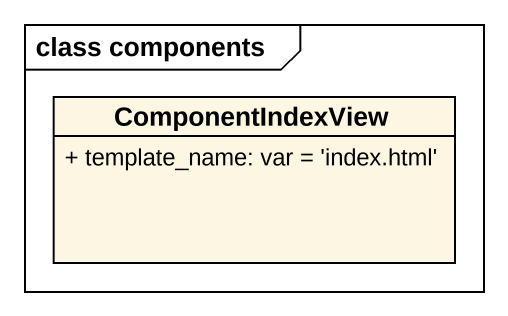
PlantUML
@startuml
mainframe class components
hide circle
hide empty members
skinparam classAttributeIconSize 0
class ComponentIndexView {
  + template_name: var = 'index.html'
}
@enduml
